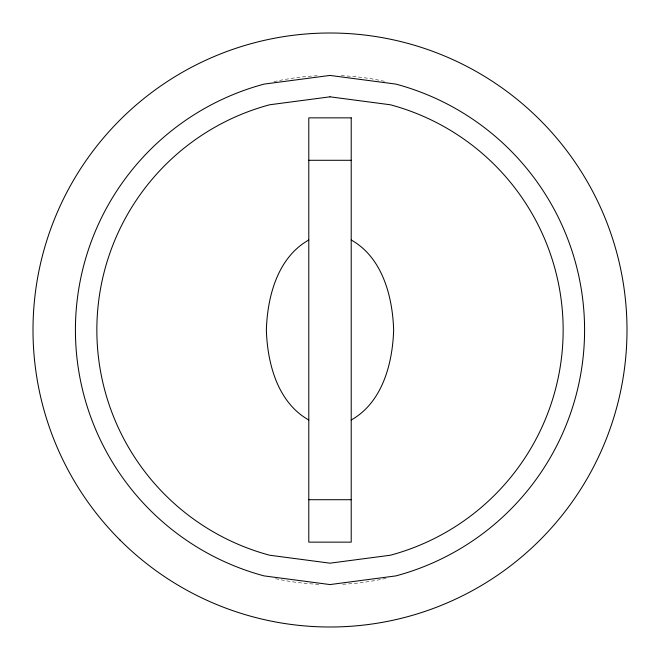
<?xml version="1.0" encoding="UTF-8"?>
<svg xmlns="http://www.w3.org/2000/svg" width="660" height="660" viewBox="0 0 660 660"><rect width="100%" height="100%" fill="white"/><g stroke="black" fill="none" stroke-linecap="round" stroke-linejoin="round"><path stroke-width="0.49" stroke-dasharray="3.3 2.47" d="M386.001 578.333A254.57 254.57 0 0 1 341.203 584.323M318.796 584.323A254.57 254.57 0 0 1 273.999 578.333M273.999 81.667A254.57 254.57 0 0 1 318.796 75.677M341.203 75.677A254.57 254.57 0 0 1 386.001 81.667"/><path stroke-width="0.99" d="M308.789 239.992C277.579 257.507 267.399 296.513 266.359 330C267.399 363.487 277.579 402.493 308.789 420.007M351.211 420.007C382.421 402.493 392.601 363.487 393.64 330C392.601 296.513 382.421 257.507 351.211 239.992M308.789 160.289L351.211 160.289M308.789 499.711L351.211 499.711M330 75.43L264.115 84.1A254.57 254.57 0 0 0 264.115 575.899L330 584.57L395.885 575.899A254.57 254.57 0 0 0 395.885 84.1L330 75.43M330 96.822L269.651 104.775A233.178 233.178 0 0 0 269.651 555.225L330 563.178L390.349 555.225A233.178 233.178 0 0 0 390.349 104.775L330 96.822M351.211 117.86L308.789 117.86L308.789 542.14L351.211 542.14L351.211 117.86M119.988 540.012A297 297 0 0 0 616.877 406.865A297 297 0 0 0 253.135 43.123A297 297 0 0 0 119.988 540.012"/></g></svg>
